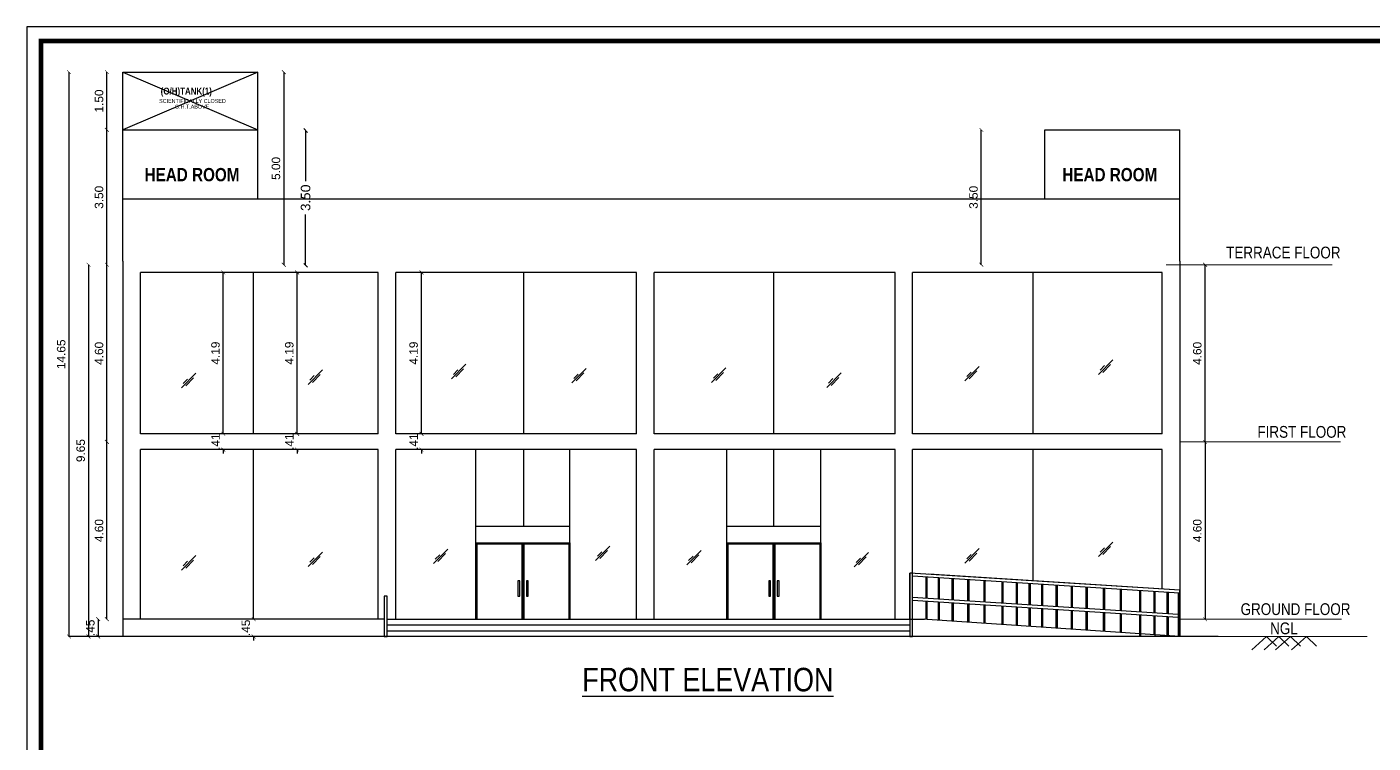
# Model space of a CAD drawing. Header units: metres. Extents: x -1560520 to -1560300, y 43639 to 43729.
# Drawn here: x -1560460.85 to -1560425.91, y 43709.05 to 43727.63 of the extents above; entities that cross this region are included whole.
import ezdxf

# ---------------------------------------------------------------- set-up
doc = ezdxf.new("R2010")
doc.units = ezdxf.units.M
doc.header["$LTSCALE"] = 750
doc.header["$MEASUREMENT"] = 0
doc.header["$PDMODE"] = 35
doc.header["$PDSIZE"] = 50
for name, pattern in [('( Hidden )', [0.375, 0.25, -0.125]), ('HIDDEN', [0.375, 0.25, -0.125]), ('PHANTOM2', [1.25, 0.625, -0.125, 0.125, -0.125, 0.125, -0.125])]:
    doc.linetypes.add(name, pattern=pattern)
doc.layers.get('0').update_dxf_attribs({"lineweight": 5})
doc.layers.get('Defpoints').update_dxf_attribs({"lineweight": 0})
for name, color, linetype, lineweight in [('BLK_1_FLR_1_GLASS_FACADE_1', 4, 'Continuous', 5), ('BLK_1_MUMTY_HT1', 83, 'Continuous', 0), ('ED', 30, 'Continuous', 0), ('HATCH2', 8, 'Continuous', 5), ('LVL', 3, 'Continuous', 9), ('TEXT', 2, 'Continuous', 20)]:
    doc.layers.add(name, color=color, linetype=linetype, lineweight=lineweight)
for name, color, linetype in [('BLK_1_HT_OF_BLDG', 5, 'Continuous'), ('BLK_1_PLINTH_HEIGHT', 7, 'Continuous'), ('BLK_1_STAIR_HEADROOM', 55, 'Continuous'), ('CLIENT', 7, 'Continuous'), ('GLASS', 150, 'Continuous')]:
    doc.layers.add(name, color=color, linetype=linetype)
doc.styles.add('AP DIM', font='swisscb.ttf')
doc.styles.add('MD', font='swissck.ttf')
doc.styles.add('SLS-Calibri', font='calibri.ttf')
doc.styles.get("Standard").update_dxf_attribs({"font": 'arial.ttf'})
doc.styles.add('YA1', font='techb___.ttf')
doc.dimstyles.new('SLS-ProjectName-OuterBlock(FloorPlan)', dxfattribs={"dimtxt": 0.25, "dimasz": 0.1, "dimexe": 0, "dimexo": 0, "dimgap": 0.1, "dimtad": 0, "dimzin": 1, "dimdsep": 46, "dimtxsty": 'SLS-Calibri', "dimblk1": 'OBLIQUE', "dimblk2": 'OBLIQUE', "dimsah": 1, "dimcen": 0, "dimse1": 1, "dimse2": 1, "dimadec": 0, "dimazin": 0, "dimtfac": 1, "dimtofl": 0, "dimtmove": 2, "dimatfit": 3, "dimfxl": 0, "dimtolj": 1, "dimtzin": 0, "dimlwd": -1, "dimarcsym": 0})
doc.dimstyles.get("Standard").update_dxf_attribs({"dimtxt": 0.22, "dimasz": 0.1, "dimexe": 0.18, "dimexo": 0.0625, "dimgap": 0.09, "dimtad": 1, "dimtoh": 1, "dimzin": 4, "dimdsep": 46, "dimtxsty": 'Standard', "dimblk": 'ARCHTICK', "dimcen": 0.09, "dimse1": 1, "dimse2": 1, "dimadec": 0, "dimazin": 0, "dimtfac": 1, "dimtix": 1, "dimtofl": 0, "dimtmove": 0, "dimatfit": 3, "dimldrblk": 'ARCHTICK', "dimfxl": 0, "dimtolj": 1, "dimtzin": 0, "dimarcsym": 0})

# ---------------------------------------------------------------- blocks, each defined once
blk = doc.blocks.new('_ArchTick')
at = {"color": 0, "linetype": 'ByBlock', "const_width": 0.15}
blk.add_lwpolyline([(-0.5, -0.5), (0.5, 0.5)], dxfattribs=at)
blk = doc.blocks.new('*D122')
at = {"layer": 'BLK_1_HT_OF_BLDG', "color": 0, "lineweight": -2}
blk.add_line((-1560459.249, 43721.462), (-1560459.249, 43711.812), dxfattribs=at)
at = {"layer": 'Defpoints', "color": 0}
for p in [(-1560458.36, 43721.462), (-1560459.249, 43711.812), (-1560458.36, 43711.812)]:
    blk.add_point(p, dxfattribs=at)
at = {"layer": 'BLK_1_HT_OF_BLDG', "color": 0, "lineweight": -2, "xscale": 0.1, "yscale": 0.1, "zscale": 0.1}
for p, rotation in [((-1560459.249, 43721.462), 90), ((-1560459.249, 43711.812), 270)]:
    blk.add_blockref('_ArchTick', p, dxfattribs=dict(at, rotation=rotation))
at = {"layer": 'BLK_1_HT_OF_BLDG', "color": 0, "insert": (-1560459.451, 43716.637), "char_height": 0.22, "attachment_point": 5, "rotation": 90}
blk.add_mtext('\\A1;9.65', dxfattribs=at)
blk = doc.blocks.new('*D123')
at = {"layer": 'Defpoints', "color": 0}
for p in [(-1560458.36, 43726.462), (-1560459.755, 43711.812), (-1560458.36, 43711.812)]:
    blk.add_point(p, dxfattribs=at)
at = {"layer": 'ED', "color": 0, "lineweight": -2}
blk.add_line((-1560459.755, 43726.462), (-1560459.755, 43711.812), dxfattribs=at)
at = {"layer": 'ED', "color": 0, "lineweight": -2, "xscale": 0.1, "yscale": 0.1, "zscale": 0.1}
for p, rotation in [((-1560459.755, 43726.462), 90), ((-1560459.755, 43711.812), 270)]:
    blk.add_blockref('_ArchTick', p, dxfattribs=dict(at, rotation=rotation))
at = {"layer": 'ED', "color": 0, "insert": (-1560459.957, 43719.137), "char_height": 0.22, "attachment_point": 5, "rotation": 90}
blk.add_mtext('\\A1;14.65', dxfattribs=at)
blk = doc.blocks.new('*D124')
at = {"layer": 'Defpoints', "color": 0}
for p in [(-1560458.772, 43716.862), (-1560458.36, 43716.862), (-1560458.36, 43712.262)]:
    blk.add_point(p, dxfattribs=at)
at = {"layer": 'ED', "color": 0, "lineweight": -2}
blk.add_line((-1560458.772, 43712.262), (-1560458.772, 43716.862), dxfattribs=at)
at = {"layer": 'ED', "color": 0, "lineweight": -2, "xscale": 0.1, "yscale": 0.1, "zscale": 0.1}
for p, rotation in [((-1560458.772, 43716.862), 90), ((-1560458.772, 43712.262), 270)]:
    blk.add_blockref('_ArchTick', p, dxfattribs=dict(at, rotation=rotation))
at = {"layer": 'ED', "color": 0, "insert": (-1560458.974, 43714.562), "char_height": 0.22, "attachment_point": 5, "rotation": 90}
blk.add_mtext('\\A1;4.60', dxfattribs=at)
blk = doc.blocks.new('*D125')
at = {"layer": 'Defpoints', "color": 0}
for p in [(-1560458.772, 43721.462), (-1560457.758, 43721.462), (-1560457.758, 43716.862)]:
    blk.add_point(p, dxfattribs=at)
at = {"layer": 'ED', "color": 0, "lineweight": -2}
blk.add_line((-1560458.772, 43716.862), (-1560458.772, 43721.462), dxfattribs=at)
at = {"layer": 'ED', "color": 0, "lineweight": -2, "xscale": 0.1, "yscale": 0.1, "zscale": 0.1}
for p, rotation in [((-1560458.772, 43721.462), 90), ((-1560458.772, 43716.862), 270)]:
    blk.add_blockref('_ArchTick', p, dxfattribs=dict(at, rotation=rotation))
at = {"layer": 'ED', "color": 0, "insert": (-1560458.974, 43719.162), "char_height": 0.22, "attachment_point": 5, "rotation": 90}
blk.add_mtext('\\A1;4.60', dxfattribs=at)
blk = doc.blocks.new('*D126')
at = {"layer": 'Defpoints', "color": 0}
for p in [(-1560458.36, 43712.262), (-1560458.998, 43711.812), (-1560458.36, 43711.812)]:
    blk.add_point(p, dxfattribs=at)
at = {"layer": 'ED', "color": 0, "lineweight": -2}
blk.add_line((-1560458.998, 43712.262), (-1560458.998, 43711.812), dxfattribs=at)
at = {"layer": 'ED', "color": 0, "lineweight": -2, "xscale": 0.1, "yscale": 0.1, "zscale": 0.1}
for p, rotation in [((-1560458.998, 43712.262), 90), ((-1560458.998, 43711.812), 270)]:
    blk.add_blockref('_ArchTick', p, dxfattribs=dict(at, rotation=rotation))
at = {"layer": 'ED', "color": 0, "insert": (-1560459.2, 43712.037), "char_height": 0.22, "attachment_point": 5, "rotation": 90}
blk.add_mtext('\\A1;.45', dxfattribs=at)
blk = doc.blocks.new('*D127')
at = {"layer": 'Defpoints', "color": 0}
for p in [(-1560458.772, 43724.962), (-1560458.36, 43724.962), (-1560458.36, 43721.462)]:
    blk.add_point(p, dxfattribs=at)
at = {"layer": 'ED', "color": 0, "lineweight": -2}
blk.add_line((-1560458.772, 43721.462), (-1560458.772, 43724.962), dxfattribs=at)
at = {"layer": 'ED', "color": 0, "lineweight": -2, "xscale": 0.1, "yscale": 0.1, "zscale": 0.1}
for p, rotation in [((-1560458.772, 43724.962), 90), ((-1560458.772, 43721.462), 270)]:
    blk.add_blockref('_ArchTick', p, dxfattribs=dict(at, rotation=rotation))
at = {"layer": 'ED', "color": 0, "insert": (-1560458.975, 43723.212), "char_height": 0.22, "attachment_point": 5, "rotation": 90}
blk.add_mtext('\\A1;3.50', dxfattribs=at)
blk = doc.blocks.new('*D121')
at = {"layer": 'Defpoints', "color": 0}
for p in [(-1560458.772, 43726.462), (-1560458.36, 43726.462), (-1560458.36, 43724.962)]:
    blk.add_point(p, dxfattribs=at)
at = {"layer": 'ED', "color": 0, "lineweight": -2}
blk.add_line((-1560458.772, 43724.962), (-1560458.772, 43726.462), dxfattribs=at)
at = {"layer": 'ED', "color": 0, "lineweight": -2, "xscale": 0.1, "yscale": 0.1, "zscale": 0.1}
for p, rotation in [((-1560458.772, 43726.462), 90), ((-1560458.772, 43724.962), 270)]:
    blk.add_blockref('_ArchTick', p, dxfattribs=dict(at, rotation=rotation))
at = {"layer": 'ED', "color": 0, "insert": (-1560458.974, 43725.712), "char_height": 0.22, "attachment_point": 5, "rotation": 90}
blk.add_mtext('\\A1;1.50', dxfattribs=at)
blk = doc.blocks.new('*D128')
at = {"layer": 'Defpoints', "color": 0}
for p in [(-1560430.32, 43721.462), (-1560430.273, 43721.462), (-1560430.32, 43716.862)]:
    blk.add_point(p, dxfattribs=at)
at = {"layer": 'ED', "color": 0, "lineweight": -2}
blk.add_line((-1560430.273, 43716.862), (-1560430.273, 43721.462), dxfattribs=at)
at = {"layer": 'ED', "color": 0, "lineweight": -2, "xscale": 0.1, "yscale": 0.1, "zscale": 0.1}
for p, rotation in [((-1560430.273, 43721.462), 90), ((-1560430.273, 43716.862), 270)]:
    blk.add_blockref('_ArchTick', p, dxfattribs=dict(at, rotation=rotation))
at = {"layer": 'ED', "color": 0, "insert": (-1560430.475, 43719.162), "char_height": 0.22, "attachment_point": 5, "rotation": 90}
blk.add_mtext('\\A1;4.60', dxfattribs=at)
blk = doc.blocks.new('*D129')
at = {"layer": 'Defpoints', "color": 0}
for p in [(-1560430.038, 43716.862), (-1560430.273, 43712.26), (-1560430.038, 43712.26)]:
    blk.add_point(p, dxfattribs=at)
at = {"layer": 'ED', "color": 0, "lineweight": -2}
blk.add_line((-1560430.273, 43716.862), (-1560430.273, 43712.26), dxfattribs=at)
at = {"layer": 'ED', "color": 0, "lineweight": -2, "xscale": 0.1, "yscale": 0.1, "zscale": 0.1}
for p, rotation in [((-1560430.273, 43716.862), 90), ((-1560430.273, 43712.26), 270)]:
    blk.add_blockref('_ArchTick', p, dxfattribs=dict(at, rotation=rotation))
at = {"layer": 'ED', "color": 0, "insert": (-1560430.475, 43714.561), "char_height": 0.22, "attachment_point": 5, "rotation": 90}
blk.add_mtext('\\A1;4.60', dxfattribs=at)
blk = doc.blocks.new('*D143')
at = {"layer": 'BLK_1_MUMTY_HT1', "color": 0, "lineweight": -2}
blk.add_line((-1560454.182, 43726.462), (-1560454.182, 43721.462), dxfattribs=at)
at = {"layer": 'Defpoints', "color": 0}
for p in [(-1560454.855, 43726.462), (-1560454.855, 43721.462), (-1560454.182, 43721.462)]:
    blk.add_point(p, dxfattribs=at)
at = {"layer": 'BLK_1_MUMTY_HT1', "color": 0, "lineweight": -2, "xscale": 0.1, "yscale": 0.1, "zscale": 0.1}
for p, rotation in [((-1560454.182, 43726.462), 90), ((-1560454.182, 43721.462), 270)]:
    blk.add_blockref('_ArchTick', p, dxfattribs=dict(at, rotation=rotation))
at = {"layer": 'BLK_1_MUMTY_HT1', "color": 0, "insert": (-1560454.384, 43723.962), "char_height": 0.22, "attachment_point": 5, "rotation": 90}
blk.add_mtext('\\A1;5.00', dxfattribs=at)
blk = doc.blocks.new('*D144')
at = {"layer": 'BLK_1_FLR_1_GLASS_FACADE_1', "color": 0, "linetype": 'PHANTOM2', "lineweight": -2}
for p, q in [((-1560455.751, 43717.074), (-1560455.751, 43717.174)), ((-1560455.751, 43716.662), (-1560455.751, 43716.562))]:
    blk.add_line(p, q, dxfattribs=at)
at = {"layer": 'Defpoints', "color": 0}
for p in [(-1560455.751, 43717.074), (-1560454.969, 43717.074), (-1560454.969, 43716.662)]:
    blk.add_point(p, dxfattribs=at)
at = {"layer": 'BLK_1_FLR_1_GLASS_FACADE_1', "color": 0, "lineweight": -2, "xscale": 0.1, "yscale": 0.1, "zscale": 0.1}
for p, rotation in [((-1560455.751, 43717.074), 270), ((-1560455.751, 43716.662), 90)]:
    blk.add_blockref('_ArchTick', p, dxfattribs=dict(at, rotation=rotation))
at = {"layer": 'BLK_1_FLR_1_GLASS_FACADE_1', "color": 0, "insert": (-1560455.951, 43716.868), "char_height": 0.22, "attachment_point": 5, "rotation": 90}
blk.add_mtext('\\A1;.41', dxfattribs=at)
blk = doc.blocks.new('*D145')
at = {"layer": 'BLK_1_FLR_1_GLASS_FACADE_1', "color": 0, "linetype": 'PHANTOM2', "lineweight": -2}
blk.add_line((-1560455.751, 43717.074), (-1560455.751, 43721.262), dxfattribs=at)
at = {"layer": 'Defpoints', "color": 0}
for p in [(-1560455.751, 43721.262), (-1560455.751, 43721.262), (-1560455.751, 43717.074)]:
    blk.add_point(p, dxfattribs=at)
at = {"layer": 'BLK_1_FLR_1_GLASS_FACADE_1', "color": 0, "lineweight": -2, "xscale": 0.1, "yscale": 0.1, "zscale": 0.1}
for p, rotation in [((-1560455.751, 43721.262), 90), ((-1560455.751, 43717.074), 270)]:
    blk.add_blockref('_ArchTick', p, dxfattribs=dict(at, rotation=rotation))
at = {"layer": 'BLK_1_FLR_1_GLASS_FACADE_1', "color": 0, "insert": (-1560455.953, 43719.168), "char_height": 0.22, "attachment_point": 5, "rotation": 90}
blk.add_mtext('\\A1;4.19', dxfattribs=at)
blk = doc.blocks.new('*D146')
at = {"layer": 'BLK_1_PLINTH_HEIGHT', "color": 0, "linetype": 'PHANTOM2', "lineweight": -2}
for p, q in [((-1560454.963, 43712.26), (-1560454.963, 43712.36)), ((-1560454.963, 43711.812), (-1560454.963, 43711.712))]:
    blk.add_line(p, q, dxfattribs=at)
at = {"layer": 'Defpoints', "color": 0}
for p in [(-1560454.969, 43712.26), (-1560454.969, 43711.812), (-1560454.963, 43711.812)]:
    blk.add_point(p, dxfattribs=at)
at = {"layer": 'BLK_1_PLINTH_HEIGHT', "color": 0, "lineweight": -2, "xscale": 0.1, "yscale": 0.1, "zscale": 0.1}
for p, rotation in [((-1560454.963, 43712.26), 270), ((-1560454.963, 43711.812), 90)]:
    blk.add_blockref('_ArchTick', p, dxfattribs=dict(at, rotation=rotation))
at = {"layer": 'BLK_1_PLINTH_HEIGHT', "color": 0, "insert": (-1560455.165, 43712.036), "char_height": 0.22, "attachment_point": 5, "rotation": 90}
blk.add_mtext('\\A1;.45', dxfattribs=at)
blk = doc.blocks.new('*D147')
at = {"layer": 'BLK_1_STAIR_HEADROOM', "color": 0, "lineweight": -2}
blk.add_line((-1560436.08, 43721.462), (-1560436.08, 43724.962), dxfattribs=at)
at = {"layer": 'Defpoints', "color": 0}
for p in [(-1560436.08, 43724.962), (-1560435.553, 43724.962), (-1560434.996, 43721.462)]:
    blk.add_point(p, dxfattribs=at)
at = {"layer": 'BLK_1_STAIR_HEADROOM', "color": 0, "lineweight": -2, "xscale": 0.1, "yscale": 0.1, "zscale": 0.1}
for p, rotation in [((-1560436.08, 43724.962), 90), ((-1560436.08, 43721.462), 270)]:
    blk.add_blockref('_ArchTick', p, dxfattribs=dict(at, rotation=rotation))
at = {"layer": 'BLK_1_STAIR_HEADROOM', "color": 0, "insert": (-1560436.282, 43723.212), "char_height": 0.22, "attachment_point": 5, "rotation": 90}
blk.add_mtext('\\A1;3.50', dxfattribs=at)
blk = doc.blocks.new('*D148')
at = {"layer": 'BLK_1_FLR_1_GLASS_FACADE_1', "color": 0, "linetype": 'PHANTOM2', "lineweight": -2}
for p, q in [((-1560453.835, 43717.074), (-1560453.835, 43717.174)), ((-1560453.835, 43716.662), (-1560453.835, 43716.562))]:
    blk.add_line(p, q, dxfattribs=at)
at = {"layer": 'Defpoints', "color": 0}
for p in [(-1560453.835, 43717.074), (-1560453.054, 43717.074), (-1560453.054, 43716.662)]:
    blk.add_point(p, dxfattribs=at)
at = {"layer": 'BLK_1_FLR_1_GLASS_FACADE_1', "color": 0, "lineweight": -2, "xscale": 0.1, "yscale": 0.1, "zscale": 0.1}
for p, rotation in [((-1560453.835, 43717.074), 270), ((-1560453.835, 43716.662), 90)]:
    blk.add_blockref('_ArchTick', p, dxfattribs=dict(at, rotation=rotation))
at = {"layer": 'BLK_1_FLR_1_GLASS_FACADE_1', "color": 0, "insert": (-1560454.036, 43716.868), "char_height": 0.22, "attachment_point": 5, "rotation": 90}
blk.add_mtext('\\A1;.41', dxfattribs=at)
blk = doc.blocks.new('*D149')
at = {"layer": 'BLK_1_FLR_1_GLASS_FACADE_1', "color": 0, "linetype": 'PHANTOM2', "lineweight": -2}
blk.add_line((-1560453.835, 43717.074), (-1560453.835, 43721.262), dxfattribs=at)
at = {"layer": 'Defpoints', "color": 0}
for p in [(-1560453.835, 43721.262), (-1560453.835, 43721.262), (-1560453.835, 43717.074)]:
    blk.add_point(p, dxfattribs=at)
at = {"layer": 'BLK_1_FLR_1_GLASS_FACADE_1', "color": 0, "lineweight": -2, "xscale": 0.1, "yscale": 0.1, "zscale": 0.1}
for p, rotation in [((-1560453.835, 43721.262), 90), ((-1560453.835, 43717.074), 270)]:
    blk.add_blockref('_ArchTick', p, dxfattribs=dict(at, rotation=rotation))
at = {"layer": 'BLK_1_FLR_1_GLASS_FACADE_1', "color": 0, "insert": (-1560454.038, 43719.168), "char_height": 0.22, "attachment_point": 5, "rotation": 90}
blk.add_mtext('\\A1;4.19', dxfattribs=at)
blk = doc.blocks.new('*D150')
at = {"layer": 'BLK_1_FLR_1_GLASS_FACADE_1', "color": 0, "linetype": 'PHANTOM2', "lineweight": -2}
for p, q in [((-1560450.609, 43717.074), (-1560450.609, 43717.174)), ((-1560450.609, 43716.662), (-1560450.609, 43716.562))]:
    blk.add_line(p, q, dxfattribs=at)
at = {"layer": 'Defpoints', "color": 0}
for p in [(-1560450.609, 43717.074), (-1560449.828, 43717.074), (-1560449.828, 43716.662)]:
    blk.add_point(p, dxfattribs=at)
at = {"layer": 'BLK_1_FLR_1_GLASS_FACADE_1', "color": 0, "lineweight": -2, "xscale": 0.1, "yscale": 0.1, "zscale": 0.1}
for p, rotation in [((-1560450.609, 43717.074), 270), ((-1560450.609, 43716.662), 90)]:
    blk.add_blockref('_ArchTick', p, dxfattribs=dict(at, rotation=rotation))
at = {"layer": 'BLK_1_FLR_1_GLASS_FACADE_1', "color": 0, "insert": (-1560450.81, 43716.868), "char_height": 0.22, "attachment_point": 5, "rotation": 90}
blk.add_mtext('\\A1;.41', dxfattribs=at)
blk = doc.blocks.new('*D151')
at = {"layer": 'BLK_1_FLR_1_GLASS_FACADE_1', "color": 0, "linetype": 'PHANTOM2', "lineweight": -2}
blk.add_line((-1560450.609, 43717.074), (-1560450.609, 43721.262), dxfattribs=at)
at = {"layer": 'Defpoints', "color": 0}
for p in [(-1560450.609, 43721.262), (-1560450.609, 43721.262), (-1560450.609, 43717.074)]:
    blk.add_point(p, dxfattribs=at)
at = {"layer": 'BLK_1_FLR_1_GLASS_FACADE_1', "color": 0, "lineweight": -2, "xscale": 0.1, "yscale": 0.1, "zscale": 0.1}
for p, rotation in [((-1560450.609, 43721.262), 90), ((-1560450.609, 43717.074), 270)]:
    blk.add_blockref('_ArchTick', p, dxfattribs=dict(at, rotation=rotation))
at = {"layer": 'BLK_1_FLR_1_GLASS_FACADE_1', "color": 0, "insert": (-1560450.812, 43719.168), "char_height": 0.22, "attachment_point": 5, "rotation": 90}
blk.add_mtext('\\A1;4.19', dxfattribs=at)
blk = doc.blocks.new('_Oblique')
at = {"color": 0, "linetype": 'ByBlock', "lineweight": -2}
blk.add_line((-0.5, -0.5), (0.5, 0.5), dxfattribs=at)
blk = doc.blocks.new('*D215')
at = {"layer": 'BLK_1_STAIR_HEADROOM', "color": 0}
for p, q in [((-1560453.614, 43724.947), (-1560453.614, 43723.629)), ((-1560453.614, 43721.447), (-1560453.614, 43722.765))]:
    blk.add_line(p, q, dxfattribs=at)
at = {"layer": 'Defpoints', "color": 0}
for p in [(-1560454.253, 43724.947), (-1560453.614, 43724.947), (-1560454.253, 43721.447)]:
    blk.add_point(p, dxfattribs=at)
at = {"layer": 'BLK_1_STAIR_HEADROOM', "color": 0, "xscale": 0.1, "yscale": 0.1, "zscale": 0.1}
for p, rotation in [((-1560453.614, 43724.947), 90), ((-1560453.614, 43721.447), 270)]:
    blk.add_blockref('_Oblique', p, dxfattribs=dict(at, rotation=rotation))
at = {"layer": 'BLK_1_STAIR_HEADROOM', "color": 0, "insert": (-1560453.614, 43723.197), "char_height": 0.25, "attachment_point": 5, "rotation": 90, "style": 'SLS-Calibri'}
blk.add_mtext('\\A1;3.50', dxfattribs=at)

msp = doc.modelspace()

# ---------------------------------------------------------------- linework, layer by layer
at = {"layer": 'CLIENT'}
for p, q in [((-1560458.36, 43724.962), (-1560458.36, 43726.462)), ((-1560458.36, 43726.462), (-1560454.855, 43726.462)), ((-1560454.855, 43724.962), (-1560454.855, 43726.462)), ((-1560458.36, 43721.556), (-1560458.36, 43724.962)), ((-1560458.36, 43724.962), (-1560454.855, 43724.962)), ((-1560454.855, 43723.162), (-1560454.855, 43724.962)), ((-1560434.433, 43723.162), (-1560434.433, 43724.962)), ((-1560434.433, 43724.962), (-1560430.928, 43724.962)), ((-1560430.928, 43721.556), (-1560430.928, 43724.962)), ((-1560458.36, 43721.556), (-1560458.36, 43711.812)), ((-1560430.928, 43721.556), (-1560430.928, 43711.812)), ((-1560451.731, 43721.262), (-1560457.903, 43721.262)), ((-1560457.903, 43717.074), (-1560457.903, 43721.262)), ((-1560451.731, 43717.074), (-1560451.731, 43721.262)), ((-1560445.025, 43721.262), (-1560451.273, 43721.262)), ((-1560451.273, 43717.074), (-1560451.273, 43721.262)), ((-1560445.025, 43717.074), (-1560445.025, 43721.262)), ((-1560438.319, 43721.262), (-1560444.568, 43721.262)), ((-1560444.568, 43717.074), (-1560444.568, 43721.262)), ((-1560438.319, 43717.074), (-1560438.319, 43721.262)), ((-1560431.385, 43721.262), (-1560437.862, 43721.262)), ((-1560437.862, 43717.074), (-1560437.862, 43721.262)), ((-1560431.385, 43717.074), (-1560431.385, 43721.262)), ((-1560432.671, 43718.992), (-1560433.041, 43718.615)), ((-1560456.467, 43718.644), (-1560456.837, 43718.267)), ((-1560453.18, 43718.732), (-1560453.55, 43718.355)), ((-1560453.239, 43718.615), (-1560453.439, 43718.406)), ((-1560449.457, 43718.879), (-1560449.828, 43718.502)), ((-1560449.666, 43718.731), (-1560449.779, 43718.615)), ((-1560449.517, 43718.762), (-1560449.717, 43718.554)), ((-1560446.336, 43718.771), (-1560446.706, 43718.394)), ((-1560446.544, 43718.622), (-1560446.658, 43718.506)), ((-1560446.395, 43718.653), (-1560446.595, 43718.445)), ((-1560442.709, 43718.783), (-1560443.079, 43718.405)), ((-1560442.917, 43718.634), (-1560443.03, 43718.518)), ((-1560442.768, 43718.665), (-1560442.968, 43718.457)), ((-1560439.721, 43718.656), (-1560440.091, 43718.279)), ((-1560436.137, 43718.823), (-1560436.507, 43718.446)), ((-1560436.346, 43718.674), (-1560436.459, 43718.558)), ((-1560436.197, 43718.705), (-1560436.396, 43718.497)), ((-1560432.88, 43718.843), (-1560432.993, 43718.727)), ((-1560432.73, 43718.874), (-1560432.93, 43718.666)), ((-1560456.676, 43718.495), (-1560456.789, 43718.379)), ((-1560456.526, 43718.526), (-1560456.726, 43718.318)), ((-1560453.389, 43718.583), (-1560453.502, 43718.467)), ((-1560439.93, 43718.507), (-1560440.043, 43718.391)), ((-1560439.78, 43718.539), (-1560439.98, 43718.33)), ((-1560451.731, 43717.074), (-1560457.903, 43717.074)), ((-1560445.025, 43717.074), (-1560451.273, 43717.074)), ((-1560438.319, 43717.074), (-1560444.568, 43717.074)), ((-1560431.385, 43717.074), (-1560437.862, 43717.074)), ((-1560451.731, 43716.662), (-1560457.903, 43716.662)), ((-1560457.903, 43712.26), (-1560457.903, 43716.662)), ((-1560451.731, 43712.26), (-1560451.731, 43716.662)), ((-1560445.025, 43716.662), (-1560451.273, 43716.662)), ((-1560451.273, 43712.26), (-1560451.273, 43716.662)), ((-1560445.025, 43712.26), (-1560445.025, 43716.662)), ((-1560438.319, 43716.662), (-1560444.568, 43716.662)), ((-1560444.568, 43712.26), (-1560444.568, 43716.662)), ((-1560438.319, 43712.26), (-1560438.319, 43716.662)), ((-1560431.385, 43716.662), (-1560437.862, 43716.662)), ((-1560437.862, 43712.26), (-1560437.862, 43716.662)), ((-1560431.385, 43713.042), (-1560431.385, 43716.662)), ((-1560449.927, 43714.082), (-1560450.297, 43713.705)), ((-1560449.197, 43714.241), (-1560446.759, 43714.241)), ((-1560449.197, 43714.241), (-1560449.197, 43712.26)), ((-1560449.197, 43714.215), (-1560446.759, 43714.215)), ((-1560449.172, 43714.241), (-1560449.172, 43712.26)), ((-1560448.003, 43714.215), (-1560448.003, 43712.26)), ((-1560447.978, 43714.215), (-1560447.978, 43712.26)), ((-1560447.952, 43714.215), (-1560447.952, 43712.26)), ((-1560446.784, 43714.241), (-1560446.784, 43712.26)), ((-1560446.759, 43714.241), (-1560446.759, 43712.26)), ((-1560445.72, 43714.16), (-1560446.09, 43713.783)), ((-1560442.682, 43714.241), (-1560440.243, 43714.241)), ((-1560442.682, 43714.241), (-1560442.682, 43712.26)), ((-1560442.682, 43714.215), (-1560440.243, 43714.215)), ((-1560442.656, 43714.241), (-1560442.656, 43712.26)), ((-1560441.488, 43714.215), (-1560441.488, 43712.26)), ((-1560441.463, 43714.215), (-1560441.463, 43712.26)), ((-1560441.437, 43714.215), (-1560441.437, 43712.26)), ((-1560440.269, 43714.241), (-1560440.269, 43712.26)), ((-1560440.243, 43714.241), (-1560440.243, 43712.26)), ((-1560436.137, 43714.093), (-1560436.507, 43713.716)), ((-1560432.671, 43714.262), (-1560433.041, 43713.885)), ((-1560432.88, 43714.114), (-1560432.993, 43713.998)), ((-1560432.73, 43714.145), (-1560432.93, 43713.937)), ((-1560456.467, 43713.914), (-1560456.837, 43713.537)), ((-1560456.676, 43713.766), (-1560456.789, 43713.65)), ((-1560456.526, 43713.797), (-1560456.726, 43713.589)), ((-1560453.18, 43714.003), (-1560453.55, 43713.626)), ((-1560453.389, 43713.854), (-1560453.502, 43713.738)), ((-1560453.239, 43713.885), (-1560453.439, 43713.677)), ((-1560450.135, 43713.933), (-1560450.249, 43713.817)), ((-1560449.986, 43713.964), (-1560450.186, 43713.756)), ((-1560445.928, 43714.011), (-1560446.042, 43713.895)), ((-1560445.779, 43714.042), (-1560445.979, 43713.834)), ((-1560443.353, 43714.046), (-1560443.723, 43713.669)), ((-1560443.562, 43713.897), (-1560443.675, 43713.781)), ((-1560443.413, 43713.928), (-1560443.612, 43713.72)), ((-1560439.009, 43713.995), (-1560439.379, 43713.618)), ((-1560439.217, 43713.847), (-1560439.33, 43713.731)), ((-1560439.068, 43713.878), (-1560439.268, 43713.67)), ((-1560436.346, 43713.944), (-1560436.459, 43713.828)), ((-1560436.197, 43713.976), (-1560436.396, 43713.767)), ((-1560430.928, 43713.012), (-1560437.938, 43713.46)), ((-1560437.938, 43712.26), (-1560437.938, 43713.46)), ((-1560430.934, 43712.933), (-1560437.862, 43713.375)), ((-1560437.512, 43712.798), (-1560437.512, 43713.352)), ((-1560437.482, 43712.796), (-1560437.482, 43713.351)), ((-1560437.203, 43713.333), (-1560437.203, 43712.779)), ((-1560437.172, 43713.331), (-1560437.172, 43712.777)), ((-1560436.847, 43713.31), (-1560436.847, 43712.756)), ((-1560436.815, 43713.308), (-1560436.815, 43712.754)), ((-1560436.436, 43713.284), (-1560436.436, 43712.73)), ((-1560436.404, 43713.282), (-1560436.404, 43712.728)), ((-1560436.019, 43713.257), (-1560436.019, 43712.703)), ((-1560435.988, 43713.255), (-1560435.988, 43712.701)), ((-1560435.549, 43713.227), (-1560435.549, 43712.673)), ((-1560435.518, 43713.225), (-1560435.518, 43712.671)), ((-1560435.178, 43713.204), (-1560435.178, 43712.649)), ((-1560435.147, 43713.202), (-1560435.147, 43712.647)), ((-1560434.845, 43713.182), (-1560434.845, 43712.628)), ((-1560434.814, 43713.18), (-1560434.814, 43712.626)), ((-1560434.521, 43713.162), (-1560434.521, 43712.607)), ((-1560434.489, 43713.16), (-1560434.489, 43712.605)), ((-1560434.147, 43713.138), (-1560434.147, 43712.584)), ((-1560434.116, 43713.136), (-1560434.116, 43712.582)), ((-1560433.752, 43713.113), (-1560433.752, 43712.558)), ((-1560433.721, 43713.111), (-1560433.721, 43712.556)), ((-1560433.368, 43713.088), (-1560433.368, 43712.534)), ((-1560433.337, 43713.086), (-1560433.337, 43712.532)), ((-1560432.918, 43713.059), (-1560432.918, 43712.505)), ((-1560432.887, 43713.057), (-1560432.887, 43712.503)), ((-1560432.479, 43713.031), (-1560432.479, 43712.477)), ((-1560432.448, 43713.029), (-1560432.448, 43712.475)), ((-1560430.928, 43711.812), (-1560430.928, 43713.012)), ((-1560430.97, 43712.379), (-1560437.862, 43712.821)), ((-1560430.97, 43712.308), (-1560437.862, 43712.748)), ((-1560437.512, 43712.255), (-1560437.512, 43712.725)), ((-1560437.482, 43712.255), (-1560437.482, 43712.723)), ((-1560437.203, 43712.706), (-1560437.203, 43712.236)), ((-1560437.172, 43712.704), (-1560437.172, 43712.234)), ((-1560436.847, 43712.683), (-1560436.847, 43712.208)), ((-1560436.815, 43712.681), (-1560436.815, 43712.208)), ((-1560436.436, 43712.657), (-1560436.436, 43712.184)), ((-1560436.404, 43712.655), (-1560436.404, 43712.182)), ((-1560431.979, 43712.999), (-1560431.979, 43712.445)), ((-1560431.948, 43712.997), (-1560431.948, 43712.443)), ((-1560431.607, 43712.976), (-1560431.607, 43712.422)), ((-1560431.576, 43712.974), (-1560431.576, 43712.42)), ((-1560431.263, 43712.954), (-1560431.263, 43712.4)), ((-1560431.232, 43712.952), (-1560431.232, 43712.398)), ((-1560430.97, 43712.935), (-1560430.97, 43711.812)), ((-1560436.019, 43712.63), (-1560436.019, 43712.156)), ((-1560435.988, 43712.628), (-1560435.988, 43712.154)), ((-1560435.549, 43712.6), (-1560435.549, 43712.124)), ((-1560435.518, 43712.598), (-1560435.518, 43712.122)), ((-1560435.178, 43712.576), (-1560435.178, 43712.099)), ((-1560435.147, 43712.574), (-1560435.147, 43712.097)), ((-1560434.845, 43712.555), (-1560434.845, 43712.077)), ((-1560434.814, 43712.553), (-1560434.814, 43712.075)), ((-1560434.521, 43712.534), (-1560434.521, 43712.055)), ((-1560434.489, 43712.532), (-1560434.489, 43712.053)), ((-1560434.147, 43712.511), (-1560434.147, 43712.03)), ((-1560434.116, 43712.509), (-1560434.116, 43712.027)), ((-1560433.752, 43712.485), (-1560433.752, 43712.001)), ((-1560433.721, 43712.483), (-1560433.721, 43711.999)), ((-1560433.368, 43712.461), (-1560433.368, 43711.978)), ((-1560433.337, 43712.459), (-1560433.337, 43711.976)), ((-1560432.918, 43712.432), (-1560432.918, 43711.946)), ((-1560432.887, 43712.43), (-1560432.887, 43711.944)), ((-1560432.479, 43712.404), (-1560432.479, 43711.917)), ((-1560432.448, 43712.402), (-1560432.448, 43711.915)), ((-1560431.979, 43712.372), (-1560431.979, 43711.812)), ((-1560431.948, 43712.37), (-1560431.948, 43711.812)), ((-1560431.607, 43712.349), (-1560431.607, 43711.858)), ((-1560431.576, 43712.347), (-1560431.576, 43711.812)), ((-1560431.263, 43712.327), (-1560431.263, 43711.812)), ((-1560431.232, 43712.325), (-1560431.232, 43711.812)), ((-1560451.578, 43712.26), (-1560458.36, 43712.26)), ((-1560451.502, 43712.26), (-1560437.938, 43712.26)), ((-1560451.502, 43712.111), (-1560437.938, 43712.111)), ((-1560451.502, 43711.962), (-1560437.938, 43711.962)), ((-1560437.938, 43712.26), (-1560437.558, 43712.26)), ((-1560437.482, 43712.255), (-1560437.558, 43712.26)), ((-1560430.928, 43711.812), (-1560430.928, 43712.26)), ((-1560429.93, 43711.812), (-1560459.764, 43711.812)), ((-1560428.68, 43711.808), (-1560429.062, 43711.467)), ((-1560428.357, 43711.808), (-1560428.739, 43711.467)), ((-1560428.68, 43711.808), (-1560428.42, 43711.559)), ((-1560428.06, 43711.808), (-1560428.442, 43711.467)), ((-1560428.357, 43711.808), (-1560428.097, 43711.559)), ((-1560428.06, 43711.808), (-1560427.8, 43711.559)), ((-1560427.645, 43711.808), (-1560428.027, 43711.467)), ((-1560427.645, 43711.808), (-1560427.385, 43711.559))]:
    msp.add_line(p, q, dxfattribs=at)
at = {"layer": 'CLIENT', "linetype": '( Hidden )'}
for p, q in [((-1560458.36, 43726.462), (-1560454.855, 43724.962)), ((-1560454.855, 43726.462), (-1560458.36, 43724.962))]:
    msp.add_line(p, q, dxfattribs=at)
at = {"layer": 'CLIENT'}
for points in [[(-1560347.425, 43645.334), (-1560347.425, 43727.635), (-1560460.847, 43727.635), (-1560460.847, 43645.334)], [(-1560437.938, 43711.812), (-1560437.862, 43711.812), (-1560437.862, 43713.455), (-1560437.938, 43713.46)], [(-1560448.058, 43713.26), (-1560448.106, 43713.26), (-1560448.106, 43712.857), (-1560448.058, 43712.857)], [(-1560447.839, 43713.26), (-1560447.887, 43713.26), (-1560447.887, 43712.857), (-1560447.839, 43712.857)], [(-1560441.548, 43713.26), (-1560441.596, 43713.26), (-1560441.596, 43712.857), (-1560441.548, 43712.857)], [(-1560441.33, 43713.26), (-1560441.378, 43713.26), (-1560441.378, 43712.857), (-1560441.33, 43712.857)], [(-1560451.578, 43711.812), (-1560451.502, 43711.812), (-1560451.502, 43712.856), (-1560451.578, 43712.856)]]:
    msp.add_lwpolyline(points, close=True, dxfattribs=at)
at = {"layer": 'CLIENT', "const_width": 0.128}
msp.add_lwpolyline([(-1560347.79, 43645.7), (-1560347.79, 43727.27), (-1560460.482, 43727.27), (-1560460.482, 43645.7)], close=True, dxfattribs=at)
at = {"layer": 'CLIENT', "flags": 128}
for points in [[(-1560430.928, 43723.162), (-1560458.36, 43723.162)], [(-1560430.928, 43713.012), (-1560437.445, 43713.428)], [(-1560430.928, 43711.812), (-1560437.482, 43712.255)]]:
    msp.add_lwpolyline(points, dxfattribs=at)
at = {"layer": 'GLASS'}
for p, q in [((-1560454.969, 43717.074), (-1560454.969, 43721.262)), ((-1560447.952, 43717.074), (-1560447.952, 43721.262)), ((-1560441.463, 43717.074), (-1560441.463, 43721.262)), ((-1560434.738, 43717.074), (-1560434.738, 43721.262)), ((-1560454.969, 43712.26), (-1560454.969, 43716.662)), ((-1560449.197, 43712.26), (-1560449.197, 43716.662)), ((-1560447.952, 43714.677), (-1560447.952, 43716.662)), ((-1560446.759, 43712.26), (-1560446.759, 43716.662)), ((-1560442.682, 43712.26), (-1560442.682, 43716.662)), ((-1560441.463, 43714.677), (-1560441.463, 43716.662)), ((-1560440.243, 43712.26), (-1560440.243, 43716.662)), ((-1560434.738, 43713.255), (-1560434.738, 43716.662)), ((-1560449.197, 43714.677), (-1560446.759, 43714.677)), ((-1560442.682, 43714.677), (-1560440.243, 43714.677))]:
    msp.add_line(p, q, dxfattribs=at)
at = {"layer": 'HATCH2', "linetype": '( Hidden )'}
msp.add_line((-1560426.73, 43712.26), (-1560430.914, 43712.26), dxfattribs=at)
at = {"layer": 'LVL', "linetype": 'HIDDEN'}
for p, q in [((-1560426.973, 43721.462), (-1560431.285, 43721.462)), ((-1560426.76, 43716.862), (-1560430.928, 43716.862)), ((-1560426.067, 43711.812), (-1560458.553, 43711.812))]:
    msp.add_line(p, q, dxfattribs=at)

# ---------------------------------------------------------------- texts
at = {"layer": 'CLIENT'}
for s, height, style, p in [('(O/H)TANK(1)', 0.18, 'YA1', (-1560457.375, 43725.879)), ('%%UFRONT ELEVATION', 0.6096, 'MD', (-1560446.436, 43710.389))]:
    msp.add_text(s, height=height, dxfattribs=dict(at, style=style)).set_placement(p)
at = {"layer": 'CLIENT', "color": 7, "linetype": 'ByBlock', "ltscale": 100, "char_height": 0.34554, "attachment_point": 5, "style": 'AP DIM'}
for insert in [(-1560456.562, 43723.798), (-1560432.746, 43723.798)]:
    msp.add_mtext('\\A1;HEAD ROOM', dxfattribs=dict(at, insert=insert))
at = {"layer": 'CLIENT', "color": 7, "char_height": 0.3048, "style": 'MD'}
for s, insert, attachment_point in [('\\A1; TERRACE FLOOR', (-1560429.823, 43721.622), 7), ('\\A1;FIRST FLOOR', (-1560428.915, 43716.967), 7), ('\\A1;GROUND FLOOR', (-1560429.352, 43712.365), 7), ('\\A1;NGL', (-1560428.227, 43712.022), 5)]:
    msp.add_mtext(s, dxfattribs=dict(at, insert=insert, attachment_point=attachment_point))
at = {"layer": 'TEXT', "color": 0}
for s, p in [('SCIENTIFICALLY CLOSED', (-1560457.417, 43725.662)), ('O.H.T.ABOVE', (-1560457.007, 43725.515))]:
    msp.add_text(s, height=0.1, dxfattribs=at).set_placement(p)

# ---------------------------------------------------------------- dimensions: what is measured, and where the dimension line sits
at = {"layer": 'BLK_1_FLR_1_GLASS_FACADE_1', "color": 2}
for base, p1, p2, picture, middle in [((-1560455.751, 43721.262), (-1560455.751, 43717.074), (-1560455.751, 43721.262), '*D145', (-1560455.953, 43719.168)), ((-1560453.835, 43721.262), (-1560453.835, 43717.074), (-1560453.835, 43721.262), '*D149', (-1560454.038, 43719.168)), ((-1560450.609, 43721.262), (-1560450.609, 43717.074), (-1560450.609, 43721.262), '*D151', (-1560450.812, 43719.168))]:
    dim = msp.add_linear_dim(base=base, p1=p1, p2=p2, angle=90, dimstyle='Standard', override={"dimfxl": 0, "dimarcsym": 2}, dxfattribs=at)
    dim.commit()
    dim.dimension.update_dxf_attribs({"geometry": picture, "text_midpoint": middle})
at = {"layer": 'BLK_1_FLR_1_GLASS_FACADE_1', "color": 3}
for base, p1, p2, picture, middle in [((-1560455.751, 43717.074), (-1560454.969, 43716.662), (-1560454.969, 43717.074), '*D144', (-1560455.951, 43716.868)), ((-1560453.835, 43717.074), (-1560453.054, 43716.662), (-1560453.054, 43717.074), '*D148', (-1560454.036, 43716.868)), ((-1560450.609, 43717.074), (-1560449.828, 43716.662), (-1560449.828, 43717.074), '*D150', (-1560450.81, 43716.868))]:
    dim = msp.add_linear_dim(base=base, p1=p1, p2=p2, angle=90, dimstyle='Standard', override={"dimtmove": 1, "dimfxl": 0, "dimarcsym": 2}, dxfattribs=at)
    dim.commit()
    dim.dimension.update_dxf_attribs({"geometry": picture, "text_midpoint": middle})
at = {"layer": 'BLK_1_HT_OF_BLDG'}
dim = msp.add_aligned_dim(p1=(-1560458.36, 43721.462), p2=(-1560458.36, 43711.812), distance=-0.889, dimstyle='Standard', dxfattribs=at)
dim.commit()
dim.dimension.update_dxf_attribs({"geometry": '*D122', "text_midpoint": (-1560459.451, 43716.637)})
at = {"layer": 'BLK_1_MUMTY_HT1'}
dim = msp.add_linear_dim(base=(-1560454.182, 43721.462), p1=(-1560454.855, 43726.462), p2=(-1560454.855, 43721.462), angle=90, dimstyle='Standard', dxfattribs=at)
dim.commit()
dim.dimension.update_dxf_attribs({"geometry": '*D143', "text_midpoint": (-1560454.384, 43723.962)})
at = {"layer": 'BLK_1_PLINTH_HEIGHT'}
dim = msp.add_linear_dim(base=(-1560454.963, 43711.812), p1=(-1560454.969, 43712.26), p2=(-1560454.969, 43711.812), angle=90, dimstyle='Standard', override={"dimfxl": 0, "dimarcsym": 2}, dxfattribs=at)
dim.commit()
dim.dimension.update_dxf_attribs({"geometry": '*D146', "text_midpoint": (-1560455.165, 43712.036)})
at = {"layer": 'BLK_1_STAIR_HEADROOM'}
dim = msp.add_linear_dim(base=(-1560453.614, 43724.947), p1=(-1560454.253, 43721.447), p2=(-1560454.253, 43724.947), angle=90, dimstyle='SLS-ProjectName-OuterBlock(FloorPlan)', dxfattribs=at)
dim.commit()
dim.dimension.update_dxf_attribs({"geometry": '*D215', "text_midpoint": (-1560453.614, 43723.197)})
at = {"layer": 'BLK_1_STAIR_HEADROOM', "color": 1}
dim = msp.add_linear_dim(base=(-1560436.08, 43724.962), p1=(-1560434.996, 43721.462), p2=(-1560435.553, 43724.962), angle=90, dimstyle='Standard', override={"dimfxl": 0}, dxfattribs=at)
dim.commit()
dim.dimension.update_dxf_attribs({"geometry": '*D147', "text_midpoint": (-1560436.282, 43723.212)})
at = {"layer": 'ED'}
for base, p1, p2, picture, middle in [((-1560459.755, 43711.812), (-1560458.36, 43726.462), (-1560458.36, 43711.812), '*D123', (-1560459.957, 43719.137)), ((-1560458.772, 43726.462), (-1560458.36, 43724.962), (-1560458.36, 43726.462), '*D121', (-1560458.974, 43725.712)), ((-1560458.772, 43724.962), (-1560458.36, 43721.462), (-1560458.36, 43724.962), '*D127', (-1560458.975, 43723.212))]:
    dim = msp.add_linear_dim(base=base, p1=p1, p2=p2, angle=90, dimstyle='Standard', override={"dimtmove": 1, "dimfxl": 5}, dxfattribs=at)
    dim.commit()
    dim.dimension.update_dxf_attribs({"geometry": picture, "text_midpoint": middle})
for p1, p2, distance, picture, middle in [((-1560457.758, 43716.862), (-1560457.758, 43721.462), 1.014, '*D125', (-1560458.974, 43719.162)), ((-1560430.32, 43716.862), (-1560430.32, 43721.462), -0.047, '*D128', (-1560430.475, 43719.162)), ((-1560458.36, 43712.262), (-1560458.36, 43716.862), 0.412, '*D124', (-1560458.974, 43714.562)), ((-1560430.038, 43716.862), (-1560430.038, 43712.26), -0.235, '*D129', (-1560430.475, 43714.561))]:
    dim = msp.add_aligned_dim(p1=p1, p2=p2, distance=distance, dimstyle='Standard', override={"dimtmove": 1, "dimfxl": 5}, dxfattribs=at)
    dim.commit()
    dim.dimension.update_dxf_attribs({"geometry": picture, "text_midpoint": middle})
dim = msp.add_linear_dim(base=(-1560458.998, 43711.812), p1=(-1560458.36, 43712.262), p2=(-1560458.36, 43711.812), angle=270, dimstyle='Standard', override={"dimtmove": 1, "dimfxl": 5}, dxfattribs=at)
dim.commit()
dim.dimension.update_dxf_attribs({"geometry": '*D126', "text_midpoint": (-1560458.998, 43712.037), "dimtype": 129})

doc.saveas('drawing.dxf')
